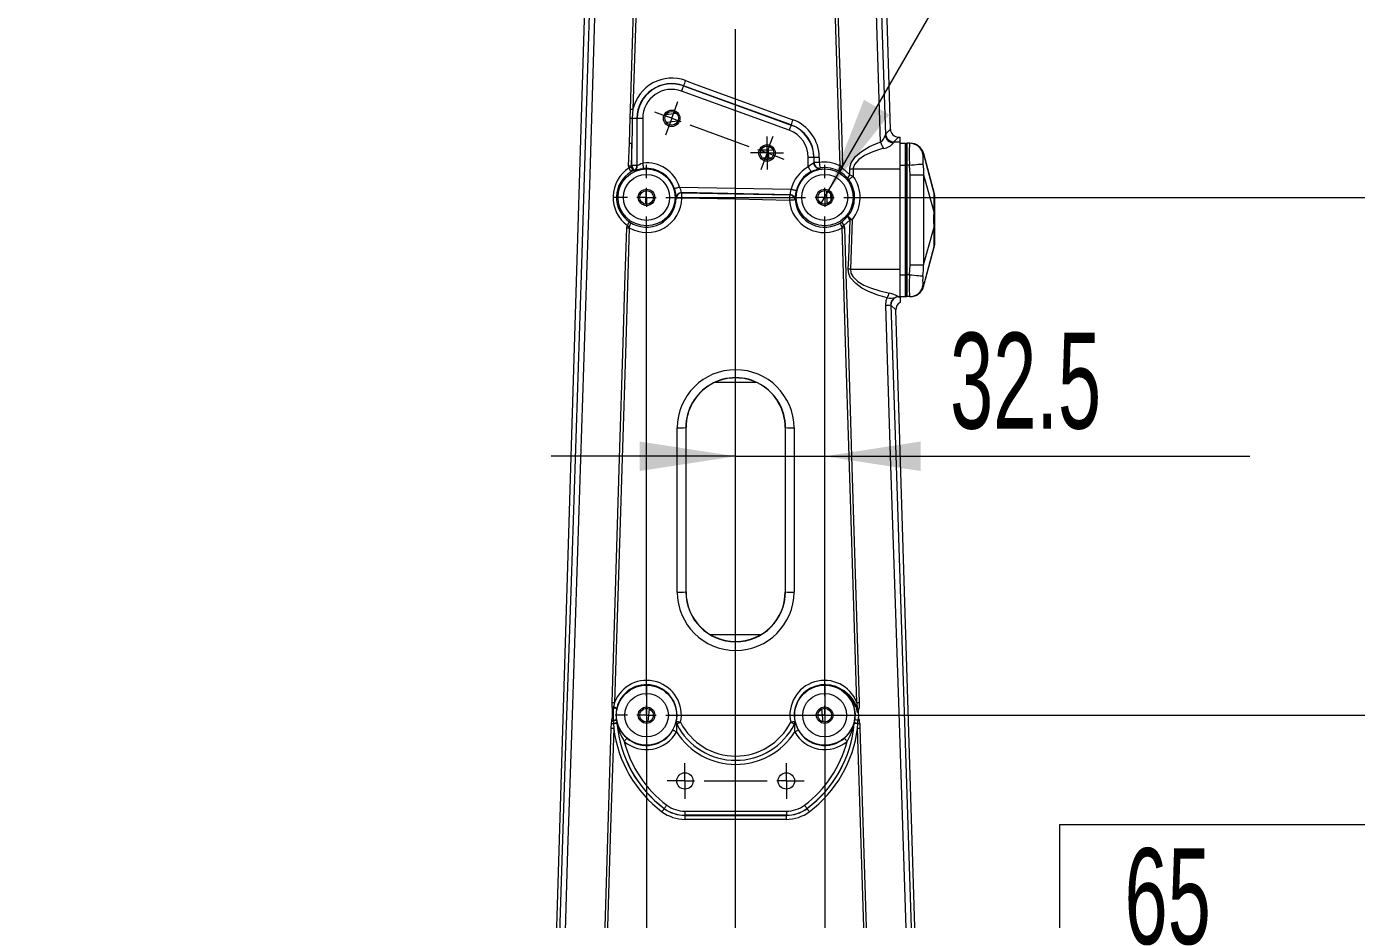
# Model space of a CAD drawing. Header units: millimetres. Extents: x 26 to 585, y 36 to 406.
# Drawn here: x 89.24 to 137.76, y 319.39 to 351.98 of the extents above; entities that cross this region are included whole.
import ezdxf

# ---------------------------------------------------------------- set-up
doc = ezdxf.new("R2010")
doc.units = ezdxf.units.MM
doc.styles.add('SLDTEXTSTYLE0', font='TXT', dxfattribs={"width": 0.605})
doc.dimstyles.new('SLDDIMSTYLE0', dxfattribs={"dimtxt": 3.5, "dimasz": 3.5, "dimexe": 0, "dimexo": 0.0625, "dimgap": 0.875, "dimtad": 1, "dimtoh": 1, "dimlfac": 10, "dimrnd": 1e-09, "dimzin": 12, "dimdsep": 46, "dimtxsty": 'SLDTEXTSTYLE0', "dimsah": 1, "dimcen": 0.09, "dimadec": 0, "dimazin": 0, "dimtfac": 1, "dimtdec": 3, "dimtofl": 0, "dimtmove": 0, "dimatfit": 3, "dimfxl": 1, "dimfrac": 2, "dimtolj": 1, "dimtzin": 12, "dimarcsym": 0})
doc.dimstyles.new('SLDDIMSTYLE1', dxfattribs={"dimtxt": 3.5, "dimasz": 3.5, "dimexe": 0, "dimexo": 0.0625, "dimgap": 0.875, "dimtad": 1, "dimtoh": 1, "dimlfac": 10, "dimrnd": 1e-09, "dimzin": 12, "dimdsep": 46, "dimtxsty": 'SLDTEXTSTYLE0', "dimsah": 1, "dimcen": 0.09, "dimadec": 0, "dimazin": 0, "dimtfac": 1, "dimtdec": 3, "dimtofl": 0, "dimtmove": 0, "dimatfit": 3, "dimfxl": 1, "dimfrac": 2, "dimtolj": 1, "dimtzin": 12, "dimarcsym": 0})
doc.dimstyles.new('SLDDIMSTYLE2', dxfattribs={"dimtxt": 3.5, "dimasz": 3.5, "dimexe": 0, "dimexo": 0.0625, "dimgap": -0.875, "dimtad": 1, "dimtoh": 1, "dimlfac": 10, "dimrnd": 1e-09, "dimzin": 12, "dimdsep": 46, "dimtxsty": 'SLDTEXTSTYLE0', "dimsah": 1, "dimcen": 0.09, "dimadec": 0, "dimazin": 0, "dimtfac": 1, "dimtdec": 3, "dimtofl": 0, "dimtmove": 0, "dimatfit": 3, "dimfxl": 1, "dimfrac": 2, "dimtolj": 1, "dimtzin": 12, "dimarcsym": 0})
doc.dimstyles.new('SLDDIMSTYLE3', dxfattribs={"dimtxt": 3.5, "dimasz": 3.5, "dimexe": 0, "dimexo": 0.0625, "dimgap": -0.875, "dimtad": 1, "dimtoh": 1, "dimlfac": 10, "dimrnd": 1e-09, "dimzin": 12, "dimdsep": 46, "dimtxsty": 'SLDTEXTSTYLE0', "dimsah": 1, "dimcen": 0.09, "dimadec": 0, "dimazin": 0, "dimtfac": 1, "dimtdec": 3, "dimtofl": 0, "dimtmove": 0, "dimatfit": 3, "dimfxl": 1, "dimfrac": 2, "dimtolj": 1, "dimtzin": 12, "dimarcsym": 0})
doc.dimstyles.new('SLDDIMSTYLE4', dxfattribs={"dimtxt": 3.5, "dimasz": 3.5, "dimexe": 0, "dimexo": 0.0625, "dimgap": 0.875, "dimtad": 0, "dimtih": 1, "dimtoh": 1, "dimlfac": 10, "dimrnd": 1e-09, "dimzin": 12, "dimdsep": 46, "dimtxsty": 'SLDTEXTSTYLE0', "dimblk1": 'NONE', "dimsah": 1, "dimcen": 0, "dimadec": 0, "dimazin": 0, "dimtfac": 1, "dimtdec": 3, "dimtmove": 0, "dimatfit": 3, "dimldrblk": 'NONE', "dimfxl": 1, "dimfrac": 2, "dimtolj": 1, "dimtzin": 12, "dimarcsym": 0})

# ---------------------------------------------------------------- blocks, each defined once
blk = doc.blocks.new('*D5')
at = {"color": 7, "linetype": 'Continuous', "lineweight": 0, "transparency": 16777216}
for p, q in [((104.053, 362.746), (54.402, 362.746)), ((55.902, 303.746), (55.902, 362.746)), ((103.273, 303.746), (54.402, 303.746))]:
    blk.add_line(p, q, dxfattribs=at)
for points in [[(55.902, 362.746), (55.363, 359.246), (56.44, 359.246)], [(55.902, 303.746), (56.44, 307.246), (55.363, 307.246)]]:
    blk.add_solid(points, dxfattribs=at)
at = {"color": 7, "linetype": 'Continuous', "lineweight": 0, "transparency": 16777216, "insert": (51.39, 329.239), "char_height": 3.5, "attachment_point": 1, "rotation": 90, "style": 'SLDTEXTSTYLE0'}
blk.add_mtext('590', dxfattribs=at)
blk = doc.blocks.new('*D6')
at = {"color": 7, "linetype": 'Continuous', "lineweight": 0, "transparency": 16777216}
for p, q in [((129.597, 392.296), (46.208, 392.296)), ((47.708, 392.296), (47.708, 258.446)), ((109.367, 258.446), (46.208, 258.446))]:
    blk.add_line(p, q, dxfattribs=at)
for points in [[(47.708, 392.296), (47.17, 388.796), (48.247, 388.796)], [(47.708, 258.446), (48.247, 261.946), (47.17, 261.946)]]:
    blk.add_solid(points, dxfattribs=at)
at = {"color": 7, "linetype": 'Continuous', "lineweight": 0, "transparency": 16777216, "insert": (43.196, 318.019), "char_height": 3.5, "attachment_point": 1, "rotation": 90, "style": 'SLDTEXTSTYLE0'}
blk.add_mtext('1338.5', dxfattribs=at)
blk = doc.blocks.new('*D10')
at = {"color": 7, "linetype": 'Continuous', "lineweight": 0, "transparency": 16777216}
for p, q in [((113.004, 326.846), (175.06, 326.846)), ((173.56, 258.446), (173.56, 326.846)), ((114.108, 258.446), (175.06, 258.446))]:
    blk.add_line(p, q, dxfattribs=at)
for points in [[(173.56, 326.846), (173.022, 323.346), (174.099, 323.346)], [(173.56, 258.446), (174.099, 261.946), (173.022, 261.946)]]:
    blk.add_solid(points, dxfattribs=at)
at = {"color": 7, "linetype": 'Continuous', "lineweight": 0, "transparency": 16777216, "insert": (169.048, 288.639), "char_height": 3.5, "attachment_point": 1, "rotation": 90, "style": 'SLDTEXTSTYLE0'}
blk.add_mtext('684', dxfattribs=at)
blk = doc.blocks.new('*D11')
at = {"color": 7, "linetype": 'Continuous', "lineweight": 0, "transparency": 16777216}
for p, q in [((118.358, 327.992), (118.358, 337.796)), ((115.108, 336.296), (108.377, 336.296)), ((115.108, 336.296), (118.358, 336.296)), ((118.358, 336.296), (133.868, 336.296))]:
    blk.add_line(p, q, dxfattribs=at)
for points in [[(115.108, 336.296), (111.608, 336.835), (111.608, 335.758)], [(118.358, 336.296), (121.858, 335.758), (121.858, 336.835)]]:
    blk.add_solid(points, dxfattribs=at)
at = {"color": 7, "linetype": 'Continuous', "lineweight": 0, "transparency": 16777216, "insert": (122.932, 340.808), "char_height": 3.5, "attachment_point": 1, "style": 'SLDTEXTSTYLE0'}
blk.add_mtext('32.5', dxfattribs=at)
blk = doc.blocks.new('*D12')
at = {"color": 7, "linetype": 'Continuous', "lineweight": 0, "transparency": 16777216}
for p, q in [((111.858, 327.992), (111.858, 314.904)), ((118.358, 327.992), (118.358, 314.904)), ((126.923, 322.844), (126.923, 317.478)), ((138.112, 322.844), (126.923, 322.844)), ((138.112, 317.478), (138.112, 322.844)), ((126.923, 317.478), (138.112, 317.478)), ((111.858, 316.404), (105.127, 316.404)), ((111.858, 316.404), (118.358, 316.404)), ((118.358, 316.404), (138.112, 316.404))]:
    blk.add_line(p, q, dxfattribs=at)
for points in [[(111.858, 316.404), (108.358, 316.943), (108.358, 315.866)], [(118.358, 316.404), (121.858, 315.866), (121.858, 316.943)]]:
    blk.add_solid(points, dxfattribs=at)
at = {"color": 7, "linetype": 'Continuous', "lineweight": 0, "transparency": 16777216, "insert": (128.51, 321.989), "char_height": 3.5, "attachment_point": 1, "style": 'SLDTEXTSTYLE0'}
blk.add_mtext(' 65 ', dxfattribs=at)
blk = doc.blocks.new('*D13')
at = {"color": 7, "linetype": 'Continuous', "lineweight": 0, "transparency": 16777216}
for p, q in [((119.549, 345.746), (175.06, 345.746)), ((173.56, 345.746), (173.56, 326.846)), ((172.487, 343.225), (167.121, 343.225)), ((167.121, 343.225), (167.121, 329.368)), ((172.487, 329.368), (172.487, 343.225)), ((167.121, 329.368), (172.487, 329.368)), ((119.504, 326.846), (175.06, 326.846))]:
    blk.add_line(p, q, dxfattribs=at)
for points in [[(173.56, 345.746), (173.022, 342.246), (174.099, 342.246)], [(173.56, 326.846), (174.099, 330.346), (173.022, 330.346)]]:
    blk.add_solid(points, dxfattribs=at)
at = {"color": 7, "linetype": 'Continuous', "lineweight": 0, "transparency": 16777216, "insert": (167.975, 330.955), "char_height": 3.5, "attachment_point": 1, "rotation": 90, "style": 'SLDTEXTSTYLE0'}
blk.add_mtext(' 189 ', dxfattribs=at)
blk = doc.blocks.new('*D15')
at = {"color": 7, "linetype": 'Continuous', "lineweight": 0, "transparency": 16777216}
for p, q in [((118.508, 346.006), (125.34, 357.865)), ((125.34, 357.865), (131.34, 357.865)), ((118.208, 345.486), (118.508, 346.006))]:
    blk.add_line(p, q, dxfattribs=at)
blk.add_solid([(118.508, 346.006), (120.722, 348.77), (119.789, 349.308)], dxfattribs=at)
at = {"color": 7, "linetype": 'Continuous', "lineweight": 0, "transparency": 16777216, "char_height": 3.5, "attachment_point": 1, "style": 'SLDTEXTSTYLE0'}
for s, insert in [('8-M', (132.928, 359.694)), ('6', (141.201, 359.694)), (' Thru', (143.869, 359.694))]:
    blk.add_mtext(s, dxfattribs=dict(at, insert=insert))
blk = doc.blocks.new('_NONE')
blk = doc.blocks.new('SW_CENTERMARKSYMBOL_0')
at = {"color": 0, "linetype": 'Continuous', "lineweight": 0}
for p, q in [((0, 0.7), (0, 48.14)), ((-0.7, 0), (-11.835, 0)), ((0, 0), (-0.35, 0)), ((0, 0), (0, 0.35)), ((0, 0), (0, -0.35)), ((0, 0), (0.35, 0)), ((0.7, 0), (13.462, 0)), ((0, -0.7), (0, -11.786))]:
    blk.add_line(p, q, dxfattribs=at)
blk = doc.blocks.new('SW_CENTERMARKSYMBOL_3')
at = {"color": 0, "linetype": 'Continuous', "lineweight": 0}
for p, q in [((0, 19.6), (0, 20.09)), ((6.5, 19.6), (6.5, 20.09)), ((0, 18.9), (0, 19.25)), ((6.5, 18.9), (6.5, 19.25)), ((-0.7, 18.9), (-1.19, 18.9)), ((0, 18.9), (-0.35, 18.9)), ((0, 18.9), (0, 18.55)), ((0, 18.9), (0.35, 18.9)), ((0.7, 18.9), (5.8, 18.9)), ((6.5, 18.9), (6.15, 18.9)), ((6.5, 18.9), (6.5, 18.55)), ((6.5, 18.9), (6.85, 18.9)), ((7.2, 18.9), (7.69, 18.9)), ((0, 0.7), (0, 18.2)), ((6.5, 0.7), (6.5, 18.2)), ((-0.7, 0), (-1.146, 0)), ((0, 0), (-0.35, 0)), ((0, 0), (0, 0.35)), ((0, 0), (0, -0.35)), ((0, 0), (0.35, 0)), ((0.7, 0), (5.8, 0)), ((6.5, 0), (6.15, 0)), ((6.5, 0), (6.5, 0.35)), ((6.5, 0), (6.5, -0.35)), ((6.5, 0), (6.85, 0)), ((7.2, 0), (7.646, 0)), ((0, -0.7), (0, -1.146)), ((6.5, -0.7), (6.5, -1.146))]:
    blk.add_line(p, q, dxfattribs=at)
blk = doc.blocks.new('SW_CENTERMARKSYMBOL_4')
at = {"color": 0, "linetype": 'Continuous', "lineweight": 0}
for p, q in [((0, 0.35), (0, 0.65)), ((3.7, 0.35), (3.7, 0.65)), ((-0.35, 0), (-0.65, 0)), ((0, 0), (-0.35, 0)), ((0, 0), (0, 0.35)), ((0, 0), (0, -0.35)), ((0, 0), (0.35, 0)), ((0.7, 0), (3, 0)), ((3.7, 0), (3.35, 0)), ((3.7, 0), (3.7, 0.35)), ((3.7, 0), (3.7, -0.35)), ((3.7, 0), (4.05, 0)), ((4.05, 0), (4.35, 0)), ((0, -0.35), (0, -0.65)), ((3.7, -0.35), (3.7, -0.65))]:
    blk.add_line(p, q, dxfattribs=at)
blk = doc.blocks.new('SW_CENTERMARKSYMBOL_5')
at = {"color": 0, "linetype": 'Continuous', "lineweight": 0}
for p, q in [((0.12, 0.329), (0.222, 0.611)), ((-0.329, 0.12), (-0.611, 0.222)), ((0, 0), (-0.329, 0.12)), ((0, 0), (-0.12, -0.329)), ((0, 0), (0.12, 0.329)), ((0, 0), (0.329, -0.12)), ((-0.12, -0.329), (-0.222, -0.611)), ((0.658, -0.239), (2.819, -1.026)), ((3.477, -1.265), (3.597, -0.937)), ((3.597, -0.937), (3.699, -0.655)), ((3.477, -1.265), (3.148, -1.146)), ((3.477, -1.265), (3.357, -1.594)), ((3.477, -1.265), (3.806, -1.385)), ((3.806, -1.385), (4.088, -1.488)), ((3.357, -1.594), (3.255, -1.876))]:
    blk.add_line(p, q, dxfattribs=at)
blk = doc.blocks.new('SW_CENTERMARKSYMBOL_6')
at = {"color": 0, "linetype": 'Continuous', "lineweight": 0}
for p, q in [((0, 0.35), (0, 0.6)), ((-0.35, 0), (-0.6, 0)), ((0, 0), (-0.35, 0)), ((0, 0), (0, 0.35)), ((0, 0), (0, -0.35)), ((0, 0), (0.35, 0)), ((0.35, 0), (0.6, 0)), ((0, -0.35), (0, -0.6))]:
    blk.add_line(p, q, dxfattribs=at)

msp = doc.modelspace()

# ---------------------------------------------------------------- linework, layer by layer
at = {"color": 7, "linetype": 'Continuous', "lineweight": 15}
for p, q in [((111.703379, 359.99764), (111.360618, 348.967073)), ((109.759703, 357.959835), (108.111479, 303.959824)), ((120.753513, 348.236714), (120.457841, 357.923649)), ((113.209006, 349.822328), (113.206051, 349.814216)), ((113.206051, 349.814216), (117.132914, 348.38495)), ((117.064551, 348.19713), (113.137689, 349.62639)), ((111.262196, 348.636154), (111.269747, 348.969952)), ((111.269747, 348.969952), (111.360618, 348.967073)), ((111.360618, 348.967073), (111.334482, 348.633263)), ((112.680484, 348.864208), (112.808923, 348.881117)), ((111.231572, 347.731475), (111.262196, 348.636154)), ((111.334482, 348.633263), (111.506976, 348.633263)), ((111.506976, 348.633263), (111.506895, 346.909932)), ((111.506976, 348.633263), (111.51948, 348.633263)), ((111.51948, 346.901945), (111.51948, 348.633263)), ((111.51948, 348.633263), (111.719357, 348.633263)), ((111.719357, 348.633263), (111.719357, 347.00015)), ((117.135992, 348.393408), (117.132914, 348.38495)), ((120.583105, 348.061023), (120.753513, 348.236714)), ((121.052962, 347.946266), (120.882554, 347.770576)), ((121.052962, 347.946266), (121.10822, 347.946266)), ((121.10822, 347.770576), (121.10822, 347.946266)), ((111.20518, 346.901194), (111.231572, 347.731475)), ((111.231572, 347.731475), (111.322241, 347.728715)), ((111.322241, 347.728715), (111.295746, 346.89819)), ((120.882554, 347.770576), (121.10822, 347.770576)), ((121.10822, 346.771947), (121.10822, 347.770576)), ((121.10822, 347.723208), (121.30822, 347.723208)), ((121.30822, 346.923206), (121.30822, 347.723208)), ((121.323044, 347.713778), (121.35822, 347.723208)), ((121.323044, 347.713778), (121.323044, 346.923206)), ((121.452939, 347.723208), (121.35822, 347.723208)), ((121.35822, 347.723208), (121.35822, 346.923206)), ((121.452939, 347.723208), (121.474085, 347.723208)), ((111.295746, 346.89819), (111.322161, 346.911029)), ((116.30626, 347.181527), (116.087785, 347.181527)), ((116.402292, 347.173188), (116.30626, 347.181527)), ((117.759945, 346.856926), (117.759945, 347.204004)), ((117.959824, 347.204004), (117.759945, 347.204004)), ((117.959824, 347.204004), (117.959824, 347.005747)), ((117.970593, 347.204004), (117.959824, 347.204004)), ((117.97062, 347.018317), (117.970593, 347.204004)), ((118.158271, 347.204713), (118.158298, 347.019271)), ((121.10822, 346.923206), (121.30822, 346.923206)), ((121.30822, 342.923204), (121.30822, 346.923206)), ((121.323044, 346.923206), (121.30822, 346.923206)), ((121.323044, 346.923206), (121.323044, 342.923204)), ((121.323044, 346.923206), (121.35822, 346.923206)), ((121.35822, 346.923206), (121.35822, 342.923204)), ((121.452939, 346.923206), (121.35822, 346.923206)), ((121.474085, 346.564702), (121.452939, 346.923206)), ((121.957921, 347.349272), (122.345834, 345.894394)), ((122.342914, 345.932482), (121.961374, 347.357116)), ((111.404037, 346.720777), (111.392581, 346.729294)), ((118.199679, 346.820579), (118.190821, 346.808306)), ((118.993219, 346.820454), (119.279001, 346.569333)), ((119.232833, 346.401946), (119.200578, 346.442495)), ((119.279001, 346.569333), (119.277313, 346.770785)), ((119.279001, 346.569333), (119.39276, 346.52184)), ((119.390758, 346.771947), (119.39276, 346.52184)), ((121.10822, 346.771947), (119.390758, 346.771947)), ((121.10822, 343.120585), (121.10822, 346.771947)), ((121.474085, 343.281708), (121.474085, 346.564702)), ((121.957921, 346.567796), (122.345834, 345.184986)), ((113.062959, 346.120576), (117.132355, 346.044193)), ((112.942233, 345.715622), (112.933134, 345.723645)), ((117.090952, 345.845059), (113.13672, 345.919279)), ((117.286449, 345.661054), (117.277733, 345.653192)), ((122.35822, 345.786307), (122.35822, 345.161531)), ((122.35822, 345.161531), (122.35822, 344.684879)), ((119.284124, 344.930271), (119.05806, 344.717566)), ((119.359844, 344.92862), (119.295248, 343.120585)), ((121.957921, 343.278615), (122.345834, 344.661424)), ((122.35822, 344.684879), (122.35822, 344.060103)), ((121.957921, 342.497138), (122.345834, 343.952016)), ((121.961374, 342.489294), (122.347737, 343.931935)), ((119.295248, 343.120585), (121.10822, 343.120585)), ((121.10822, 342.121951), (121.10822, 343.120585)), ((121.452939, 342.923204), (121.474085, 343.281708)), ((121.10822, 342.923204), (121.30822, 342.923204)), ((121.30822, 342.123202), (121.30822, 342.923204)), ((121.323044, 342.923204), (121.30822, 342.923204)), ((121.323044, 342.923204), (121.323044, 342.132632)), ((121.323044, 342.923204), (121.35822, 342.923204)), ((121.452939, 342.923204), (121.35822, 342.923204)), ((121.35822, 342.923204), (121.35822, 342.123202)), ((120.97986, 342.106847), (120.94364, 342.09703)), ((121.041083, 342.125128), (121.051937, 342.121951)), ((121.10822, 342.121951), (121.051937, 342.121951)), ((121.080034, 342.115376), (121.10822, 342.088036)), ((121.10822, 342.123202), (121.30822, 342.123202)), ((121.10822, 342.088036), (121.10822, 342.121951)), ((121.10822, 342.088036), (121.10822, 341.908256)), ((121.323044, 342.132632), (121.35822, 342.123202)), ((121.452939, 342.123202), (121.35822, 342.123202)), ((121.474085, 342.123202), (121.452939, 342.123202)), ((120.954936, 341.637538), (120.773804, 341.813222)), ((122.104962, 303.959824), (120.954936, 341.637538)), ((112.97646, 331.333319), (112.97646, 337.333319)), ((113.289055, 337.346295), (113.289055, 331.346295)), ((113.297788, 337.346283), (113.289055, 337.346295)), ((113.297788, 337.346283), (113.297972, 337.346748)), ((113.297788, 331.346283), (113.297788, 337.346283)), ((113.297972, 331.346748), (113.297972, 337.346748)), ((116.918468, 337.346748), (116.918468, 331.346748)), ((116.918651, 337.346283), (116.918468, 337.346748)), ((116.918651, 337.346283), (116.927385, 337.346295)), ((116.918651, 337.346283), (116.918651, 331.346283)), ((116.927385, 331.346295), (116.927385, 337.346295)), ((117.23998, 337.333319), (117.23998, 331.333319)), ((113.297788, 331.346283), (113.289055, 331.346295)), ((113.297972, 331.346748), (113.297788, 331.346283)), ((116.918468, 331.346748), (116.918651, 331.346283)), ((116.918651, 331.346283), (116.927385, 331.346295)), ((110.60836, 327.138958), (110.601525, 327.314536)), ((110.608358, 327.13897), (110.657595, 327.144823)), ((110.611677, 327.107308), (110.60836, 327.138958)), ((110.611677, 327.107308), (110.653459, 327.11132)), ((110.657598, 327.144829), (110.653459, 327.11132)), ((110.689157, 327.310769), (110.657596, 327.144835)), ((110.770903, 327.10788), (110.763958, 327.077518)), ((110.572364, 326.375387), (110.579432, 326.540385)), ((110.579432, 326.540385), (110.579737, 326.544622)), ((110.579737, 326.544622), (110.592827, 326.643054)), ((110.592827, 326.643054), (110.596652, 326.665203)), ((110.592827, 326.643054), (110.641624, 326.632635)), ((110.596652, 326.665203), (110.640121, 326.656614)), ((110.640121, 326.656614), (110.641632, 326.632635)), ((110.641624, 326.632629), (110.650991, 326.53682)), ((110.650991, 326.53682), (110.650889, 326.535408)), ((110.650889, 326.535408), (110.65984, 326.371709)), ((110.752846, 326.670949), (110.756529, 326.64899)), ((110.756529, 326.64899), (110.77467, 326.565645)), ((119.556806, 326.373402), (119.565765, 326.53539)), ((119.565765, 326.53539), (119.56567, 326.536767)), ((119.583998, 326.999632), (119.590605, 326.775203)), ((119.63737, 326.544307), (119.637654, 326.540188)), ((119.637654, 326.540188), (119.644287, 326.376925)), ((112.503623, 323.438446), (112.505994, 323.441617)), ((113.25822, 323.341117), (116.95822, 323.341117)), ((113.25822, 323.341117), (113.25822, 323.191211)), ((116.95822, 323.191211), (113.25822, 323.191211)), ((113.25822, 323.188303), (113.25822, 323.191211)), ((116.95822, 323.341117), (116.95822, 323.191211)), ((116.95822, 323.188303), (116.95822, 323.191211)), ((117.712816, 323.438446), (117.710445, 323.441617))]:
    msp.add_line(p, q, dxfattribs=at)
at = {"color": 8, "linetype": 'Continuous', "lineweight": 15}
for p, q in [((112.574456, 348.773287), (112.938405, 348.820356)), ((112.997214, 348.527298), (112.589009, 348.474959)), ((116.035276, 347.480885), (116.298991, 347.480825)), ((116.298991, 347.480825), (116.483379, 347.464828)), ((111.83349, 345.992176), (111.818157, 345.504127)), ((118.446825, 345.517144), (118.432329, 345.98218)), ((118.572187, 345.867447), (118.579225, 345.640323)), ((118.242043, 327.064894), (118.29556, 326.606498))]:
    msp.add_line(p, q, dxfattribs=at)
at = {"color": 7, "linetype": 'Continuous', "lineweight": 15, "flags": 128}
for points in [[(110.217329, 360.612092), (110.199315, 360.024426), (110.125776, 357.625554), (110.013517, 353.946022), (109.901253, 350.266264), (109.787375, 346.587167), (109.670279, 342.909596), (109.486816, 337.310151), (109.301114, 331.712595), (109.115228, 326.115219), (108.979189, 321.920315), (108.848106, 317.722777), (108.590032, 309.317056)], [(120.393037, 347.763536), (120.261438, 352.055249), (120.197033, 354.156111), (119.998769, 360.623274)], [(111.269747, 348.969952), (111.529017, 357.359336), (111.610676, 360.000549)], [(118.919718, 346.898679), (118.850973, 349.151651), (118.570262, 358.156631), (118.512798, 360.005937)], [(118.605759, 360.000549), (118.88438, 351.012526), (118.941864, 349.154721), (119.010287, 346.901731)], [(108.405042, 309.334091), (108.662632, 317.729245), (108.793799, 321.932999), (108.929926, 326.134107), (109.115654, 331.73037), (109.301204, 337.326805), (109.484555, 342.925117), (109.610549, 346.885178), (109.73299, 350.846896), (109.853681, 354.809318), (109.974424, 358.771489)], [(120.246332, 358.630643), (120.383229, 354.162405), (120.447592, 352.061508), (120.571295, 348.024128)], [(113.206051, 349.814216), (113.204339, 349.809513), (113.200178, 349.798081), (113.193722, 349.780343), (113.185205, 349.756942), (113.174943, 349.728749), (113.163313, 349.696795), (113.150741, 349.662248), (113.137689, 349.62639)], [(117.135992, 348.393408), (115.17346, 349.106095), (113.209006, 349.822328)], [(113.284662, 350.010155), (113.66004, 349.872521), (115.162612, 349.322663), (117.196004, 348.581234)], [(111.334482, 348.633263), (111.328668, 348.233304), (111.322241, 347.728715)], [(117.132914, 348.38495), (117.131201, 348.380248), (117.127041, 348.368821), (117.120584, 348.351077), (117.112068, 348.327682), (117.101806, 348.299489), (117.090175, 348.267529), (117.077603, 348.232988), (117.064551, 348.19713)], [(111.322161, 346.911029), (111.322219, 347.31103), (111.322241, 347.728715)], [(119.277313, 346.770785), (119.279925, 346.829263), (119.325667, 347.002397), (119.486407, 347.240124), (119.697669, 347.422163), (119.996558, 347.599564), (120.31442, 347.735373), (120.393037, 347.763536)], [(120.506434, 347.536526), (120.427818, 347.514848), (120.112936, 347.411601), (119.81108, 347.273681), (119.599828, 347.133485), (119.439101, 346.95038), (119.393368, 346.816997), (119.390758, 346.771947)], [(111.222299, 346.819905), (111.210568, 346.850137), (111.20518, 346.901194)], [(111.506895, 346.909932), (111.513531, 346.905724), (111.51948, 346.901945)], [(111.51948, 346.901945), (111.523865, 346.903286), (111.527826, 346.9057), (111.549927, 346.920935), (111.595597, 346.950332), (111.65346, 346.979234), (111.719357, 347.00015)], [(111.719357, 347.00015), (111.723558, 346.962217), (111.727605, 346.92568), (111.731348, 346.891884), (111.73465, 346.862064), (111.737391, 346.837316), (111.73947, 346.818552), (111.740808, 346.806459), (111.741359, 346.801487)], [(117.959824, 347.005747), (117.964595, 347.011314), (117.97062, 347.018317)], [(117.959824, 347.005747), (117.964516, 346.962974), (117.977274, 346.924345)], [(119.010287, 346.901731), (119.008587, 346.868871), (118.993219, 346.820454)], [(121.452939, 346.923206), (121.539734, 346.931283), (121.62387, 346.939109), (121.70277, 346.946452), (121.77402, 346.953086), (121.835434, 346.958796), (121.885134, 346.963421), (121.921595, 346.966819), (121.943703, 346.968875)], [(121.957921, 347.349272), (121.957923, 347.349266), (121.956492, 347.323195), (121.943703, 347.307263)], [(121.943703, 346.968875), (121.956436, 346.768437), (121.957923, 346.567802), (121.957921, 346.567796)], [(111.290935, 346.859799), (111.317875, 346.803508), (111.330178, 346.752183), (111.324933, 346.710263), (111.303569, 346.682403), (111.302655, 346.681766)], [(111.392581, 346.729294), (111.360325, 346.713475), (111.302655, 346.681766)], [(111.404037, 346.720777), (111.411595, 346.721558), (111.455795, 346.735779), (111.53291, 346.760015), (111.63042, 346.784005), (111.741359, 346.801487)], [(117.759945, 346.856926), (117.778043, 346.823333), (117.795476, 346.790967), (117.811603, 346.761028), (117.825832, 346.734611), (117.83764, 346.712694), (117.846593, 346.696071), (117.852362, 346.68536), (117.854735, 346.680955)], [(118.912981, 346.682242), (118.912067, 346.68288), (118.890675, 346.710722), (118.885393, 346.752641), (118.897654, 346.803979), (118.924547, 346.860293)], [(119.200578, 346.442495), (119.068151, 346.574191), (118.912981, 346.682242)], [(119.232833, 346.401946), (119.236837, 346.40495), (119.24657, 346.412245), (119.261676, 346.42357), (119.281597, 346.438507), (119.305604, 346.456502), (119.332814, 346.476904), (119.362226, 346.498952), (119.39276, 346.52184)], [(119.390758, 346.771947), (119.376222, 346.771798), (119.361719, 346.771649), (119.347284, 346.7715), (119.332952, 346.771357), (119.318756, 346.771208), (119.304728, 346.771065), (119.290903, 346.770928), (119.277313, 346.770785)], [(121.474085, 346.564702), (121.63562, 346.565733), (121.77983, 346.566657), (121.891246, 346.567366), (121.957921, 346.567796)], [(121.957921, 346.567796), (121.957921, 346.56779), (121.961198, 345.56782), (121.961675, 344.567809), (121.957921, 343.278621), (121.957921, 343.278615)], [(113.062959, 346.120576), (113.026516, 346.109257), (112.991411, 346.098349), (112.958937, 346.088258), (112.930284, 346.079353), (112.906506, 346.071968), (112.888479, 346.066366), (112.876862, 346.062759), (112.872083, 346.061275)], [(112.872083, 346.061275), (112.890936, 345.993737), (112.911844, 345.891336), (112.923143, 345.804946), (112.928777, 345.746622), (112.933134, 345.723645)], [(117.132355, 346.044193), (117.108656, 345.980511), (117.097227, 345.92273), (117.094021, 345.878092), (117.092901, 345.851085), (117.090952, 345.845059)], [(117.132355, 346.044193), (117.169436, 346.03518), (117.205157, 346.026502), (117.238201, 346.018467), (117.267356, 346.01138), (117.291551, 346.005503), (117.309896, 346.001045), (117.321716, 345.998172), (117.326579, 345.996992)], [(117.286449, 345.661054), (117.288653, 345.671282), (117.290694, 345.716838), (117.294628, 345.792053), (117.305506, 345.889465), (117.326579, 345.996992)], [(113.13672, 345.919279), (113.141056, 345.914761), (113.145783, 345.909814)], [(113.145783, 345.909814), (115.104055, 345.874385), (117.082343, 345.83588)], [(117.070743, 345.638833), (115.100334, 345.677284), (113.149864, 345.712666)], [(117.082343, 345.83588), (117.086785, 345.840625), (117.090952, 345.845059)], [(122.345934, 345.893989), (122.34587, 345.894257), (122.345834, 345.894394)], [(122.345934, 345.893989), (122.357965, 345.801906), (122.35822, 345.786307)], [(118.969564, 344.844798), (119.0085, 344.871662), (119.205006, 345.055018)], [(119.205006, 345.055018), (119.208884, 345.051853), (119.218307, 345.044164), (119.232931, 345.032225), (119.252219, 345.016477), (119.275462, 344.997505), (119.301806, 344.976), (119.330282, 344.952754), (119.359844, 344.92862)], [(122.345834, 344.661424), (122.345834, 344.66143), (122.342814, 344.910989), (122.343517, 345.047835), (122.345834, 345.18498), (122.345834, 345.184986)], [(122.345834, 345.184986), (122.345896, 345.184819), (122.345934, 345.184765)], [(122.345934, 345.184765), (122.357965, 345.164893), (122.35822, 345.161531)], [(110.601525, 327.314536), (110.876998, 336.232511), (111.007381, 340.434662), (111.071218, 342.536382), (111.136313, 344.638953)], [(111.226627, 344.635705), (111.161324, 342.533264), (111.097224, 340.431688), (110.966116, 336.228744), (110.689157, 327.310769)], [(111.136313, 344.638953), (111.139883, 344.670699), (111.157956, 344.717852)], [(111.246506, 344.845048), (111.24735, 344.844375), (111.265369, 344.818423), (111.26864, 344.777558), (111.253866, 344.727967), (111.224139, 344.673769)], [(118.991857, 344.673506), (118.962152, 344.727717), (118.947398, 344.777314), (118.950687, 344.818173), (118.96872, 344.844125), (118.969564, 344.844798)], [(119.529341, 327.305446), (119.248539, 336.300246), (119.118916, 340.466795), (119.053471, 342.550645), (118.989352, 344.635437)], [(119.05806, 344.717566), (119.071161, 344.689081), (119.079671, 344.638649)], [(119.079671, 344.638649), (119.143569, 342.554317), (119.208726, 340.47092), (119.337658, 336.304204), (119.616965, 327.30907)], [(119.219444, 343.124399), (119.238023, 343.523971), (119.284124, 344.930271)], [(119.359844, 344.92862), (119.350141, 344.928835), (119.340461, 344.929043), (119.330826, 344.929252), (119.321259, 344.929461), (119.311784, 344.929669), (119.302421, 344.929872), (119.293194, 344.930074), (119.284124, 344.930271)], [(122.345934, 344.661645), (122.34587, 344.661532), (122.345834, 344.661424)], [(122.35822, 344.684879), (122.357965, 344.681517), (122.345934, 344.661645)], [(122.35822, 344.060103), (122.357965, 344.044504), (122.345934, 343.952421)], [(122.345834, 343.952016), (122.345896, 343.95226), (122.345934, 343.952421)], [(120.640645, 342.081718), (120.291174, 342.178825), (119.951926, 342.309908), (119.710034, 342.43627), (119.487889, 342.59784), (119.303829, 342.812178), (119.238461, 342.960338), (119.219444, 343.124399)], [(119.295248, 343.120585), (119.285532, 343.121074), (119.275841, 343.121562), (119.266195, 343.122045), (119.256617, 343.122528), (119.24713, 343.123005), (119.237759, 343.123482), (119.228523, 343.123946), (119.219444, 343.124399)], [(119.295248, 343.120585), (119.308696, 343.001411), (119.314272, 342.983637), (119.379649, 342.859987), (119.563721, 342.681102), (119.78791, 342.545078), (120.027773, 342.440824), (120.3683, 342.331044), (120.716503, 342.250405)], [(121.474085, 343.281708), (121.63562, 343.280677), (121.77983, 343.279753), (121.891248, 343.279044), (121.957921, 343.278615)], [(121.452939, 342.923204), (121.539734, 342.915128), (121.62387, 342.907301), (121.70277, 342.899958), (121.77402, 342.893324), (121.835434, 342.887614), (121.885134, 342.882989), (121.921595, 342.879591), (121.943703, 342.877535)], [(121.943703, 342.539147), (121.956436, 342.52334), (121.957923, 342.497144), (121.957921, 342.497138)], [(120.582184, 341.805843), (120.603921, 341.986016), (120.640645, 342.081718)], [(121.080034, 342.115376), (121.043977, 342.114995), (120.935365, 342.08794)], [(121.051937, 342.121951), (121.07692, 342.116133), (121.079738, 342.115448), (121.080034, 342.115376)], [(121.957921, 342.497138), (121.957921, 342.497138), (121.961198, 342.489968), (121.961675, 342.488871), (121.957921, 342.497138), (121.957921, 342.497138)], [(121.626408, 309.31708), (121.349984, 318.322031), (121.256226, 321.322463), (121.159774, 324.321959), (121.061316, 327.319846), (120.763631, 336.316804), (120.582184, 341.805843)], [(120.76783, 341.823421), (120.94914, 336.335436), (121.24672, 327.336321), (121.345212, 324.335138), (121.441681, 321.332339), (121.535465, 318.328611), (121.811397, 309.334109)], [(118.032929, 327.910457), (118.328237, 327.961812), (118.721793, 327.911607), (119.076314, 327.733676), (119.229091, 327.600429), (119.357986, 327.443568), (119.464899, 327.256123), (119.506001, 327.156482), (119.539131, 327.053801), (119.554203, 326.999436), (119.558358, 326.985989), (119.561029, 326.97951), (119.561621, 326.978509), (119.562368, 326.977579), (119.562789, 326.977245), (119.563195, 326.977078), (119.563524, 326.977066), (119.563838, 326.977173), (119.564211, 326.977471), (119.564725, 326.978234), (119.565766, 326.981423), (119.567371, 326.994709), (119.567605, 327.048055), (119.540123, 327.259997), (119.529341, 327.305446)], [(110.763958, 327.077518), (110.744537, 326.95301), (110.752846, 326.670949)], [(119.583998, 326.999632), (119.581642, 326.962761), (119.578115, 326.952622), (119.574265, 326.946829), (119.570636, 326.943801), (119.567164, 326.942466), (119.563516, 326.942477), (119.560269, 326.943676), (119.555865, 326.947264), (119.550448, 326.955728), (119.539934, 326.99524), (119.527074, 327.076272), (119.502739, 327.152512), (119.413864, 327.285151), (119.321687, 327.416901)], [(119.616965, 327.30907), (119.609409, 327.126936), (119.583998, 326.999632)], [(110.77467, 326.565645), (110.776833, 326.566038), (110.778543, 326.566348)], [(110.782779, 326.54169), (110.781065, 326.541398), (110.778896, 326.541034)], [(119.075256, 326.005159), (119.241765, 326.180176), (119.394713, 326.446644), (119.413614, 326.495931), (119.428259, 326.538799), (119.433599, 326.555149), (119.4368, 326.564322), (119.437897, 326.566348)], [(119.172508, 325.891075), (119.292196, 326.103405), (119.402745, 326.40833), (119.416424, 326.463393), (119.426973, 326.511065), (119.430768, 326.529215), (119.432976, 326.539407), (119.433489, 326.541344), (119.433662, 326.54169)], [(119.437545, 326.541034), (119.435375, 326.541398), (119.433662, 326.54169)], [(119.437897, 326.566348), (119.439607, 326.566038), (119.441769, 326.565645)], [(119.441769, 326.565645), (119.462081, 326.661608), (119.463874, 326.672749)], [(110.042095, 309.248183), (110.347042, 319.122455), (110.459215, 322.749166), (110.572364, 326.375387)], [(110.65984, 326.371709), (110.545987, 322.747741), (110.432956, 319.11969), (110.126364, 309.246311)], [(112.822288, 326.305733), (112.825561, 326.303897), (112.83352, 326.299433), (112.84587, 326.292507), (112.862159, 326.283375), (112.881787, 326.272372), (112.904034, 326.259897), (112.928081, 326.246414), (112.953047, 326.232419)], [(117.263394, 326.232419), (117.288359, 326.246414), (117.312407, 326.259897), (117.334653, 326.272372), (117.354282, 326.283375), (117.370571, 326.292507), (117.382921, 326.299433), (117.390878, 326.303897), (117.394152, 326.305733)], [(120.090077, 309.246264), (119.959193, 313.452784), (119.889062, 315.704022), (119.817224, 317.955206), (119.684345, 322.165404), (119.556806, 326.373402)], [(119.644287, 326.376925), (119.770958, 322.168533), (119.90294, 317.957942), (119.974392, 315.706656), (120.044141, 313.455502), (120.174345, 309.248225)], [(111.141184, 326.005159), (111.138749, 326.002298), (111.13283, 325.99536), (111.123645, 325.984583), (111.111529, 325.970373), (111.096931, 325.953249), (111.080384, 325.933836), (111.062499, 325.912855), (111.043931, 325.891075)], [(119.172508, 325.891075), (119.153942, 325.912855), (119.136056, 325.933836), (119.119509, 325.953249), (119.104911, 325.970373), (119.092796, 325.984583), (119.08361, 325.99536), (119.077691, 326.002298), (119.075256, 326.005159)], [(112.505994, 323.441617), (112.508244, 323.444621), (112.513713, 323.451922), (112.522199, 323.463259), (112.533391, 323.478202), (112.546878, 323.49622), (112.562164, 323.516635), (112.578689, 323.538701), (112.595844, 323.561613)], [(113.25822, 323.188303), (115.106956, 323.189495), (116.95822, 323.188303)], [(117.620597, 323.561613), (117.637751, 323.538701), (117.654275, 323.516635), (117.669562, 323.49622), (117.683049, 323.478202), (117.694242, 323.463259), (117.702728, 323.451922), (117.708197, 323.444621), (117.710445, 323.441617)], [(116.952688, 323.042695), (116.652861, 323.043052), (115.452989, 323.043851), (113.263751, 323.042695)]]:
    msp.add_lwpolyline(points, dxfattribs=at)
at = {"color": 8, "linetype": 'Continuous', "lineweight": 15, "flags": 128}
for points in [[(121.961505, 347.357152), (121.961675, 347.357539), (121.957921, 347.349272), (121.957921, 347.349272), (121.957921, 347.349272)], [(122.345834, 345.894394), (122.345834, 345.894394), (122.342814, 345.933787), (122.342877, 345.933018)], [(122.342877, 343.913392), (122.343517, 343.92126), (122.345834, 343.952016), (122.345834, 343.952016), (122.345834, 343.952016)], [(115.856718, 338.989041), (115.699087, 338.98894), (114.357782, 338.989226)], [(114.182303, 329.790888), (114.517354, 329.791097), (116.022831, 329.790781)], [(111.919569, 326.608835), (111.925896, 326.722703), (111.971749, 327.064482)]]:
    msp.add_lwpolyline(points, dxfattribs=at)
at = {"color": 7, "linetype": 'Continuous', "lineweight": 15}
for centre, radius in [((112.77622, 348.633264), 0.3), ((112.77622, 348.633264), 0.25), ((116.253083, 347.36779), 0.3), ((116.253083, 347.36779), 0.25), ((111.85822, 345.746264), 1.040232), ((111.85822, 345.746264), 0.840353), ((118.35822, 345.746264), 1.040232), ((118.35822, 345.746264), 0.840353), ((111.85822, 345.746264), 0.3), ((111.85822, 345.746264), 0.25), ((118.35822, 345.746264), 0.3), ((118.35822, 345.746264), 0.25), ((111.85822, 326.846264), 1.095983), ((111.85822, 326.846264), 0.796166), ((118.35822, 326.846264), 1.095983), ((118.35822, 326.846264), 0.796166), ((111.85822, 326.846264), 0.3), ((111.85822, 326.846264), 0.25), ((118.35822, 326.846264), 0.3), ((118.35822, 326.846264), 0.25), ((113.25822, 324.446264), 0.3), ((116.95822, 324.446264), 0.3)]:
    msp.add_circle(centre, radius, dxfattribs=at)
for centre, radius, start, end in [((112.783592, 348.638353), 1.460449, 69.9345583, 166.9923118), ((112.773868, 348.632508), 1.266893, 69.9116921, 179.9658209), ((112.77622, 348.633264), 1.25674, 70, 180), ((111.754336, 350.517418), 1.612207, 334.4599762, 341.6609769), ((112.77622, 348.633264), 1.056862, 70, 180), ((113.424591, 401.801958), 53.209761, 267.6709123, 267.748811), ((116.703083, 347.204003), 1.25674, 0, 70), ((118.457844, 348.07457), 1.359761, 158.1231399, 166.4389504), ((116.705324, 347.20369), 1.265269, 0.0142025, 70.1001741), ((116.692308, 347.204521), 1.465963, 0.0074869, 69.9040408), ((116.703083, 347.204003), 1.056862, 0, 70), ((120.136419, 348.130341), 0.447659, 304.9768096, 346.2748813), ((120.870416, 348.041843), 0.299645, 183.389314, 270.0627461), ((120.88348, 348.071119), 0.300545, 181.9251274, 269.8233977), ((119.143176, 347.400162), 2.845328, 178.375476, 184.406954), ((121.03702, 347.943392), 0.668627, 195.6043382, 217.4818279), ((120.443369, 348.073726), 0.540889, 276.6955998, 322.1981985), ((121.32822, 347.694461), 0.02, 105, 180), ((126.584797, 347.323207), 5.147424, 175.5431126, 184.4568874), ((121.452091, 347.224715), 0.498494, 9.531777, 89.9025799), ((121.474077, 347.223211), 0.499996, 14.6031781, 89.9991109), ((121.480413, 347.223205), 0.5, 15.5802341, 90), ((112.615164, 388.042101), 41.165062, 268.0371241, 268.1632475), ((111.328265, 346.874618), 0.040164, 144.0627791, 201.6521551), ((111.362224, 338.100236), 8.810884, 89.0591817, 90.2605218), ((110.664875, 346.551828), 0.749032, 13.7052584, 28.6562153), ((111.306751, 346.910101), 0.200144, 295.3940273, 359.95171), ((111.319348, 346.902107), 0.200132, 295.0346095, 359.9536604), ((111.85822, 345.746264), 1.26155, 17.260078, 96.319509), ((118.710872, 345.788393), 1.430392, 121.6725709, 131.6670546), ((118.117483, 333.16702), 14.037752, 89.8335219, 90.5995528), ((118.11787, 336.507707), 10.511641, 89.7796384, 90.8026447), ((118.170791, 347.018656), 0.200172, 180.0968723, 278.2974385), ((118.348172, 345.754035), 1.279404, 63.4660404, 98.5346774), ((119.087893, 347.109218), 0.933937, 185.5266749, 198.0023528), ((117.725248, 383.693299), 36.814003, 271.8593489, 272.0003871), ((118.883779, 346.874661), 0.043226, 340.5868242, 33.7551791), ((123.385028, 347.138069), 1.451222, 173.3048268, 186.6951732), ((111.913539, 345.746736), 1.276521, 122.7860302, 233.7074922), ((111.840389, 345.74611), 1.079171, 119.8865603, 236.6113811), ((111.995259, 345.569024), 1.470433, 118.6195365, 121.7132765), ((111.532732, 346.908044), 0.322703, 195.8504485, 224.5232178), ((111.85822, 345.746264), 1.061672, 17.260078, 96.319509), ((118.35822, 345.746264), 1.26155, 118.3097595, 166.3399482), ((118.35822, 345.746264), 1.061672, 118.3097595, 166.3399482), ((124.917662, 328.548667), 19.459312, 110.2237698, 111.2820158), ((118.361146, 345.744986), 1.087645, 59.5113908, 98.5374498), ((118.6827, 346.908328), 0.322713, 315.5266439, 344.1989009), ((118.221512, 345.569363), 1.469952, 58.3325806, 61.4274877), ((119.376717, 346.421253), 0.177415, 123.4201504, 173.1235238), ((118.35822, 345.746264), 1.292978, 320.7746538, 36.8583413), ((111.656941, 345.491209), 1.540451, 16.1340751, 24.1144027), ((118.35822, 345.746264), 1.0931, 320.7746538, 36.8583413), ((121.85822, 345.810682), 0.5, 360, 14.1818145), ((111.868161, 345.745793), 1.282131, 239.9758461, 358.519441), ((111.855289, 345.746023), 1.087369, 235.9533446, 358.3978881), ((113.133245, 345.719148), 0.200161, 89.0053361, 178.7126469), ((113.142308, 345.709682), 0.200163, 89.0051125, 178.2993149), ((112.990526, 341.814718), 3.901203, 87.6591968, 90.7092838), ((111.779622, 345.782915), 1.372042, 357.0651457, 5.3068268), ((118.424016, 345.658028), 1.35341, 172.448904, 180.8126376), ((117.401804, 342.365502), 3.29003, 92.1612048, 95.775201), ((118.348343, 345.745752), 1.282066, 184.7837788, 299.9987858), ((117.07834, 345.635766), 0.200154, 4.9945515, 88.8537688), ((117.086931, 345.644931), 0.200168, 4.6198696, 88.8490331), ((118.361162, 345.74607), 1.087402, 184.8997654, 304.0212245), ((109.607672, 345.539377), 12.743197, 358.4053933, 1.5946067), ((119.381575, 345.07954), 0.178263, 187.9067598, 236.8612385), ((111.59533, 356.14359), 11.51379, 267.7151982, 268.1649194), ((111.402986, 344.641692), 0.256592, 127.5778164, 162.7337442), ((111.920807, 345.7914), 1.316984, 234.6028154, 238.0629073), ((111.264128, 344.65727), 0.043258, 157.5796153, 209.9014351), ((118.812897, 344.641435), 0.256712, 17.2511943, 52.3900373), ((118.955728, 344.656766), 0.039819, 327.6110478, 24.8599422), ((118.62363, 356.18822), 11.55857, 271.8131841, 272.2611788), ((118.300241, 345.784475), 1.308657, 301.903673, 305.3859418), ((109.279114, 344.307033), 13.071631, 358.4454689, 1.5545311), ((121.85822, 344.035728), 0.5, 345.8176152, 0), ((119.818271, 343.153676), 2.143295, 352.5974759, 3.3418355), ((128.411772, 342.523203), 6.97032, 176.7102005, 183.2897995), ((121.452091, 342.621695), 0.498494, 270.0974201, 350.468223), ((122.885483, 342.708341), 0.956858, 169.8152844, 190.1847156), ((121.001535, 342.020828), 0.36599, 141.1506019, 170.4232053), ((120.765665, 342.613293), 0.546079, 256.7652858, 289.0209101), ((120.517316, 341.251217), 1.018848, 59.0642033, 78.7259589), ((121.032675, 341.840993), 0.265428, 111.5071318, 183.7960461), ((121.074272, 341.821383), 0.300579, 117.5246984, 181.5557841), ((120.909449, 342.119844), 0.041103, 309.0881567, 326.286906), ((121.045057, 341.928328), 0.19684, 91.1569759, 121.0127412), ((121.054463, 341.930364), 0.191604, 90.7554796, 112.9148369), ((121.060148, 341.756419), 0.359508, 86.8289797, 102.904514), ((121.32822, 342.151949), 0.02, 180, 255), ((121.474077, 342.623199), 0.499996, 270.0008891, 345.3968219), ((121.480413, 342.623205), 0.5, 270, 344.4299136), ((120.576484, 342.855195), 1.049367, 270.3112149, 280.5063341), ((115.10822, 337.323566), 2.131782, 0.2621457, 179.7378543), ((115.10822, 337.346933), 1.819165, 359.9799258, 180.0200742), ((115.10822, 337.346891), 1.810432, 359.9807627, 180.0192373), ((113.053431, 339.250798), 1.919023, 267.7012615, 277.052745), ((117.163009, 339.250808), 1.919033, 262.9472785, 272.298715), ((113.053431, 333.250798), 1.919023, 267.7012615, 277.052745), ((115.10822, 331.34305), 2.131782, 180.2615443, 359.7384557), ((115.10822, 331.3466), 1.819165, 180.0096102, 359.9903898), ((115.10822, 331.346613), 1.810432, 180.0104332, 359.9895668), ((117.163009, 333.250808), 1.919033, 262.9472785, 272.298715), ((111.865592, 326.853235), 1.262275, 347.7677984, 158.7481716), ((118.350902, 326.853054), 1.26229, 21.0013249, 192.2236805), ((111.855266, 326.843914), 1.116029, 347.9418967, 166.3185932), ((118.360548, 326.844182), 1.115472, 107.0798913, 192.0782901), ((118.362716, 326.842226), 1.117979, 30.9326437, 107.1566338), ((108.876195, 326.94498), 1.743057, 350.7635224, 5.3436117), ((110.894125, 333.100075), 5.792933, 267.1047728, 267.9723126), ((113.355188, 326.80452), 2.719093, 173.521437, 183.1181772), ((110.577847, 326.666627), 0.451075, 65.632117, 80.3503765), ((110.554645, 326.636993), 0.518172, 65.3327065, 78.5402053), ((118.329658, 326.841687), 1.146731, 351.5282673, 30.1066864), ((119.331945, 333.139489), 5.837381, 271.9378693, 272.7986782), ((110.948355, 331.321737), 4.795564, 265.5878683, 266.443689), ((111.028506, 330.313721), 3.795721, 263.2100244, 264.292031), ((110.857154, 325.400287), 1.274936, 94.6928628, 99.8013303), ((110.857512, 325.528161), 1.125369, 95.1482615, 101.0599271), ((110.754149, 325.64513), 0.896246, 88.4177729, 96.6159784), ((111.064842, 325.040852), 1.552158, 100.7747091, 105.463808), ((110.62933, 326.52802), 0.150131, 4.9729284, 14.5138096), ((112.003835, 326.960369), 1.287087, 197.8263805, 227.9147965), ((110.633214, 326.528687), 0.15013, 4.9686048, 14.5282577), ((115.097412, 326.911013), 4.334335, 184.8967256, 233.2425949), ((113.008608, 327.057402), 2.284792, 193.0449248, 210.6953888), ((115.10822, 326.917067), 4.341699, 184.9599236, 233.1761727), ((110.718881, 327.341299), 2.344508, 333.7876747, 341.8448578), ((113.086445, 326.582475), 0.14261, 168.5555888, 209.4091051), ((112.892176, 325.799791), 0.81281, 75.2434242, 86.1557463), ((114.332892, 324.116803), 2.76005, 116.5499839, 119.7762353), ((115.10822, 327.607883), 2.254062, 206.9648849, 333.0351151), ((117.324263, 325.799787), 0.812813, 93.8441356, 104.7565153), ((115.884092, 324.117821), 2.758896, 60.2230895, 63.4506913), ((117.129998, 326.582477), 0.142607, 330.5896052, 11.4440066), ((119.034182, 327.152344), 1.845657, 197.0634538, 207.3035337), ((115.10822, 326.917067), 4.341699, 306.8238273, 355.0400764), ((115.119301, 326.910864), 4.334052, 306.7556995, 355.1049379), ((119.583295, 326.528684), 0.150198, 165.477324, 175.0325398), ((119.587038, 326.528041), 0.150057, 165.4872425, 175.0327591), ((119.462247, 325.643026), 0.898348, 83.3830031, 91.5756504), ((119.150386, 325.035263), 1.557874, 74.5397012, 79.2199642), ((119.412119, 325.745994), 0.928199, 79.7955916, 86.8035502), ((118.334512, 326.707849), 1.242987, 352.0887948, 357.7712518), ((119.20184, 330.341206), 3.821796, 275.4627507, 276.543608), ((119.281535, 331.334842), 4.807862, 273.3891767, 274.2478013), ((119.357782, 326.744806), 0.234799, 338.7004403, 7.4384489), ((118.785219, 326.491901), 0.853761, 3.5191293, 19.3797715), ((110.858342, 332.135543), 5.76725, 267.1577282, 268.0275553), ((115.120023, 326.915965), 4.493267, 186.9571511, 233.0945167), ((111.85822, 326.846264), 1.25517, 229.5527331, 330.7215316), ((111.85822, 326.846264), 1.105262, 229.5527331, 330.7215316), ((115.10822, 327.603999), 2.554606, 212.4732171, 327.5267829), ((111.149653, 326.431611), 1.814361, 353.6970108, 2.5535951), ((115.10822, 327.607798), 2.409386, 207.0403669, 332.9596331), ((118.717342, 326.420181), 1.466021, 176.3915947, 187.3584085), ((118.35822, 326.846264), 1.25517, 209.2784684, 310.4472669), ((118.35822, 326.846264), 1.105262, 209.2784684, 310.4472669), ((115.096953, 326.915655), 4.492697, 306.9024, 353.0676941), ((119.366472, 332.188115), 5.817827, 271.8748079, 272.7370471), ((115.10822, 326.917067), 4.19179, 194.1677832, 233.1761727), ((115.10822, 326.917067), 4.19179, 306.8238273, 345.8322168), ((111.219908, 324.261473), 1.524893, 322.0177402, 327.3348796), ((113.262221, 324.442532), 1.399838, 233.1051612, 270.0626082), ((113.256343, 324.445892), 1.257591, 233.2345604, 270.0855235), ((113.25822, 324.446264), 1.255055, 233.1761727, 270), ((113.25822, 324.446264), 1.105147, 233.1761727, 270), ((112.200506, 323.075214), 1.063742, 358.2481733, 6.1027972), ((118.016606, 323.075188), 1.064414, 173.8996862, 181.7493432), ((116.954357, 324.442119), 1.399426, 269.9316837, 306.9004861), ((116.95822, 324.446264), 1.105147, 270, 306.8238273), ((116.95822, 324.446264), 1.255055, 270, 306.8238273), ((116.960091, 324.44591), 1.257609, 269.9147439, 306.7651722), ((118.997052, 324.261858), 1.525539, 212.6667236, 217.9816415)]:
    msp.add_arc(centre, radius, start, end, dxfattribs=at)
at = {"color": 8, "linetype": 'Continuous', "lineweight": 15}
msp.add_arc((118.159994, 347.006091), 0.200172, 204.102991, 278.8589981, dxfattribs=at)
at = {"color": 7, "linetype": 'Continuous', "lineweight": 15}
for centre, major_axis, ratio, start_param, end_param in [((120.626297, 346.762806), (-0.039789, 1.299998), 0.05238325, 0.050756598, 0.24293448), ((121.05376, 348.246676), (-0.209427, -0.215917), 0.997345346, 5.514372166, 7.051998448), ((120.925746, 346.771946), (-0.039864, 0.999996), 0.068054194, 0.049646944, 0.241824826), ((120.737746, 343.111442), (-0.039789, 1.299998), 0.05238325, 3.004143492, 3.087629497), ((121.255235, 341.645853), (0.215953, -0.209462), 0.997178976, 2.850852517, 3.940835515)]:
    msp.add_ellipse(centre, major_axis=major_axis, ratio=ratio, start_param=start_param, end_param=end_param, dxfattribs=at)

# ---------------------------------------------------------------- block references
at = {"color": 7, "linetype": 'Continuous', "lineweight": 0}
for name, p in [('SW_CENTERMARKSYMBOL_0', (115.10822, 303.746264)), ('SW_CENTERMARKSYMBOL_5', (112.77622, 348.633264)), ('SW_CENTERMARKSYMBOL_6', (116.253083, 347.36779)), ('SW_CENTERMARKSYMBOL_3', (111.85822, 326.846264)), ('SW_CENTERMARKSYMBOL_4', (113.25822, 324.446264))]:
    msp.add_blockref(name, p, dxfattribs=at)

# ---------------------------------------------------------------- dimensions: what is measured, and where the dimension line sits
for base, p1, p2, dimstyle, picture, middle in [((47.70822, 258.446264), (129.597399, 392.296264), (109.367191, 258.446264), 'SLDDIMSTYLE0', '*D6', (47.70822, 325.371264)), ((55.901541, 362.746264), (103.273402, 303.746264), (104.053322, 362.746264), 'SLDDIMSTYLE0', '*D5', (55.901541, 333.246264)), ((173.560221, 326.846264), (119.548574, 345.746264), (119.504386, 326.846264), 'SLDDIMSTYLE3', '*D13', (173.560221, 336.296264)), ((173.560221, 326.846264), (114.10822, 258.446264), (113.004386, 326.846264), 'SLDDIMSTYLE0', '*D10', (173.560221, 292.646264))]:
    dim = msp.add_linear_dim(base=base, p1=p1, p2=p2, angle=90, dimstyle=dimstyle, dxfattribs=at)
    dim.commit()
    dim.dimension.update_dxf_attribs({"geometry": picture, "text_midpoint": middle, "dimtype": 160})
dim = msp.add_diameter_dim_2p(p1=(118.208456, 345.486321), p2=(118.507985, 346.006208), text='8-M<> Thru', dimstyle='SLDDIMSTYLE4', override={"dimpost": '<>'}, dxfattribs=at)
dim.commit()
dim.dimension.update_dxf_attribs({"geometry": '*D15', "text_midpoint": (144.00337, 357.865043), "dimtype": 163})
for base, p1, dimstyle, picture, middle in [((118.35822, 336.296264), (115.10822, 351.886605), 'SLDDIMSTYLE1', '*D11', (127.606439, 336.296264)), ((118.35822, 316.404398), (111.85822, 327.99243), 'SLDDIMSTYLE2', '*D12', (132.517549, 316.404398))]:
    dim = msp.add_linear_dim(base=base, p1=p1, p2=(118.35822, 327.99243), dimstyle=dimstyle, dxfattribs=at)
    dim.commit()
    dim.dimension.update_dxf_attribs({"geometry": picture, "text_midpoint": middle, "dimtype": 160})

doc.saveas('drawing.dxf')
